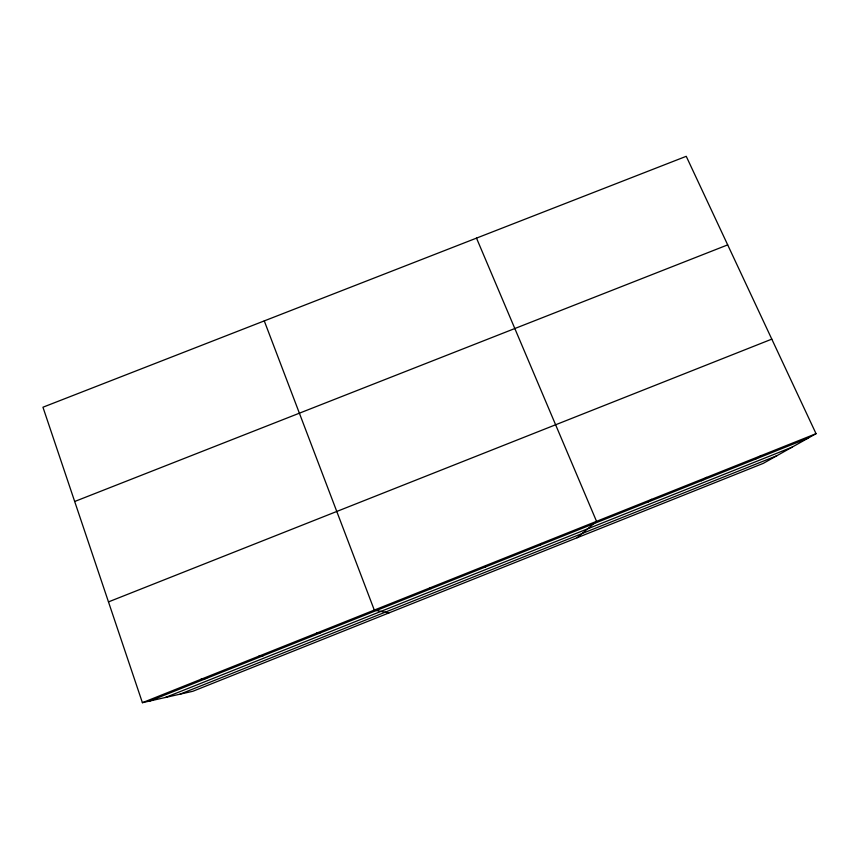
<?xml version="1.0" encoding="UTF-8"?>
<svg xmlns="http://www.w3.org/2000/svg" width="859" height="859" viewBox="0 0 859 859"><rect width="100%" height="100%" fill="white"/><g stroke="black" fill="none" stroke-linecap="round" stroke-linejoin="round"><path stroke-width="1.29" d="M485.399 566.983L485.775 565.576M539.635 545.325L541.245 543.425M577.055 537.777L596.543 521.338L476.509 238.126M647.622 502.204L651.68 499.326M701.374 480.739L706.635 477.379M754.964 459.34L761.428 455.506M816.05 433.688L763.275 463.366L192.867 691.27L142.401 702.683L42.95 407.22L686.244 156.317L816.05 433.688L142.401 702.683M149.745 701.019L808.383 438.004M165.39 697.487L792.041 447.195M179.982 694.19L776.772 455.775M108.481 601.901L771.801 339.133M74.679 501.495L727.691 244.879M200.652 679.415L206.686 678.288M258.72 656.233L263.445 655.621M316.606 633.115L320.02 633.029M388.859 612.961L374.299 610.083L264.271 320.901M430.123 587.792L430.993 588.705"/></g></svg>
